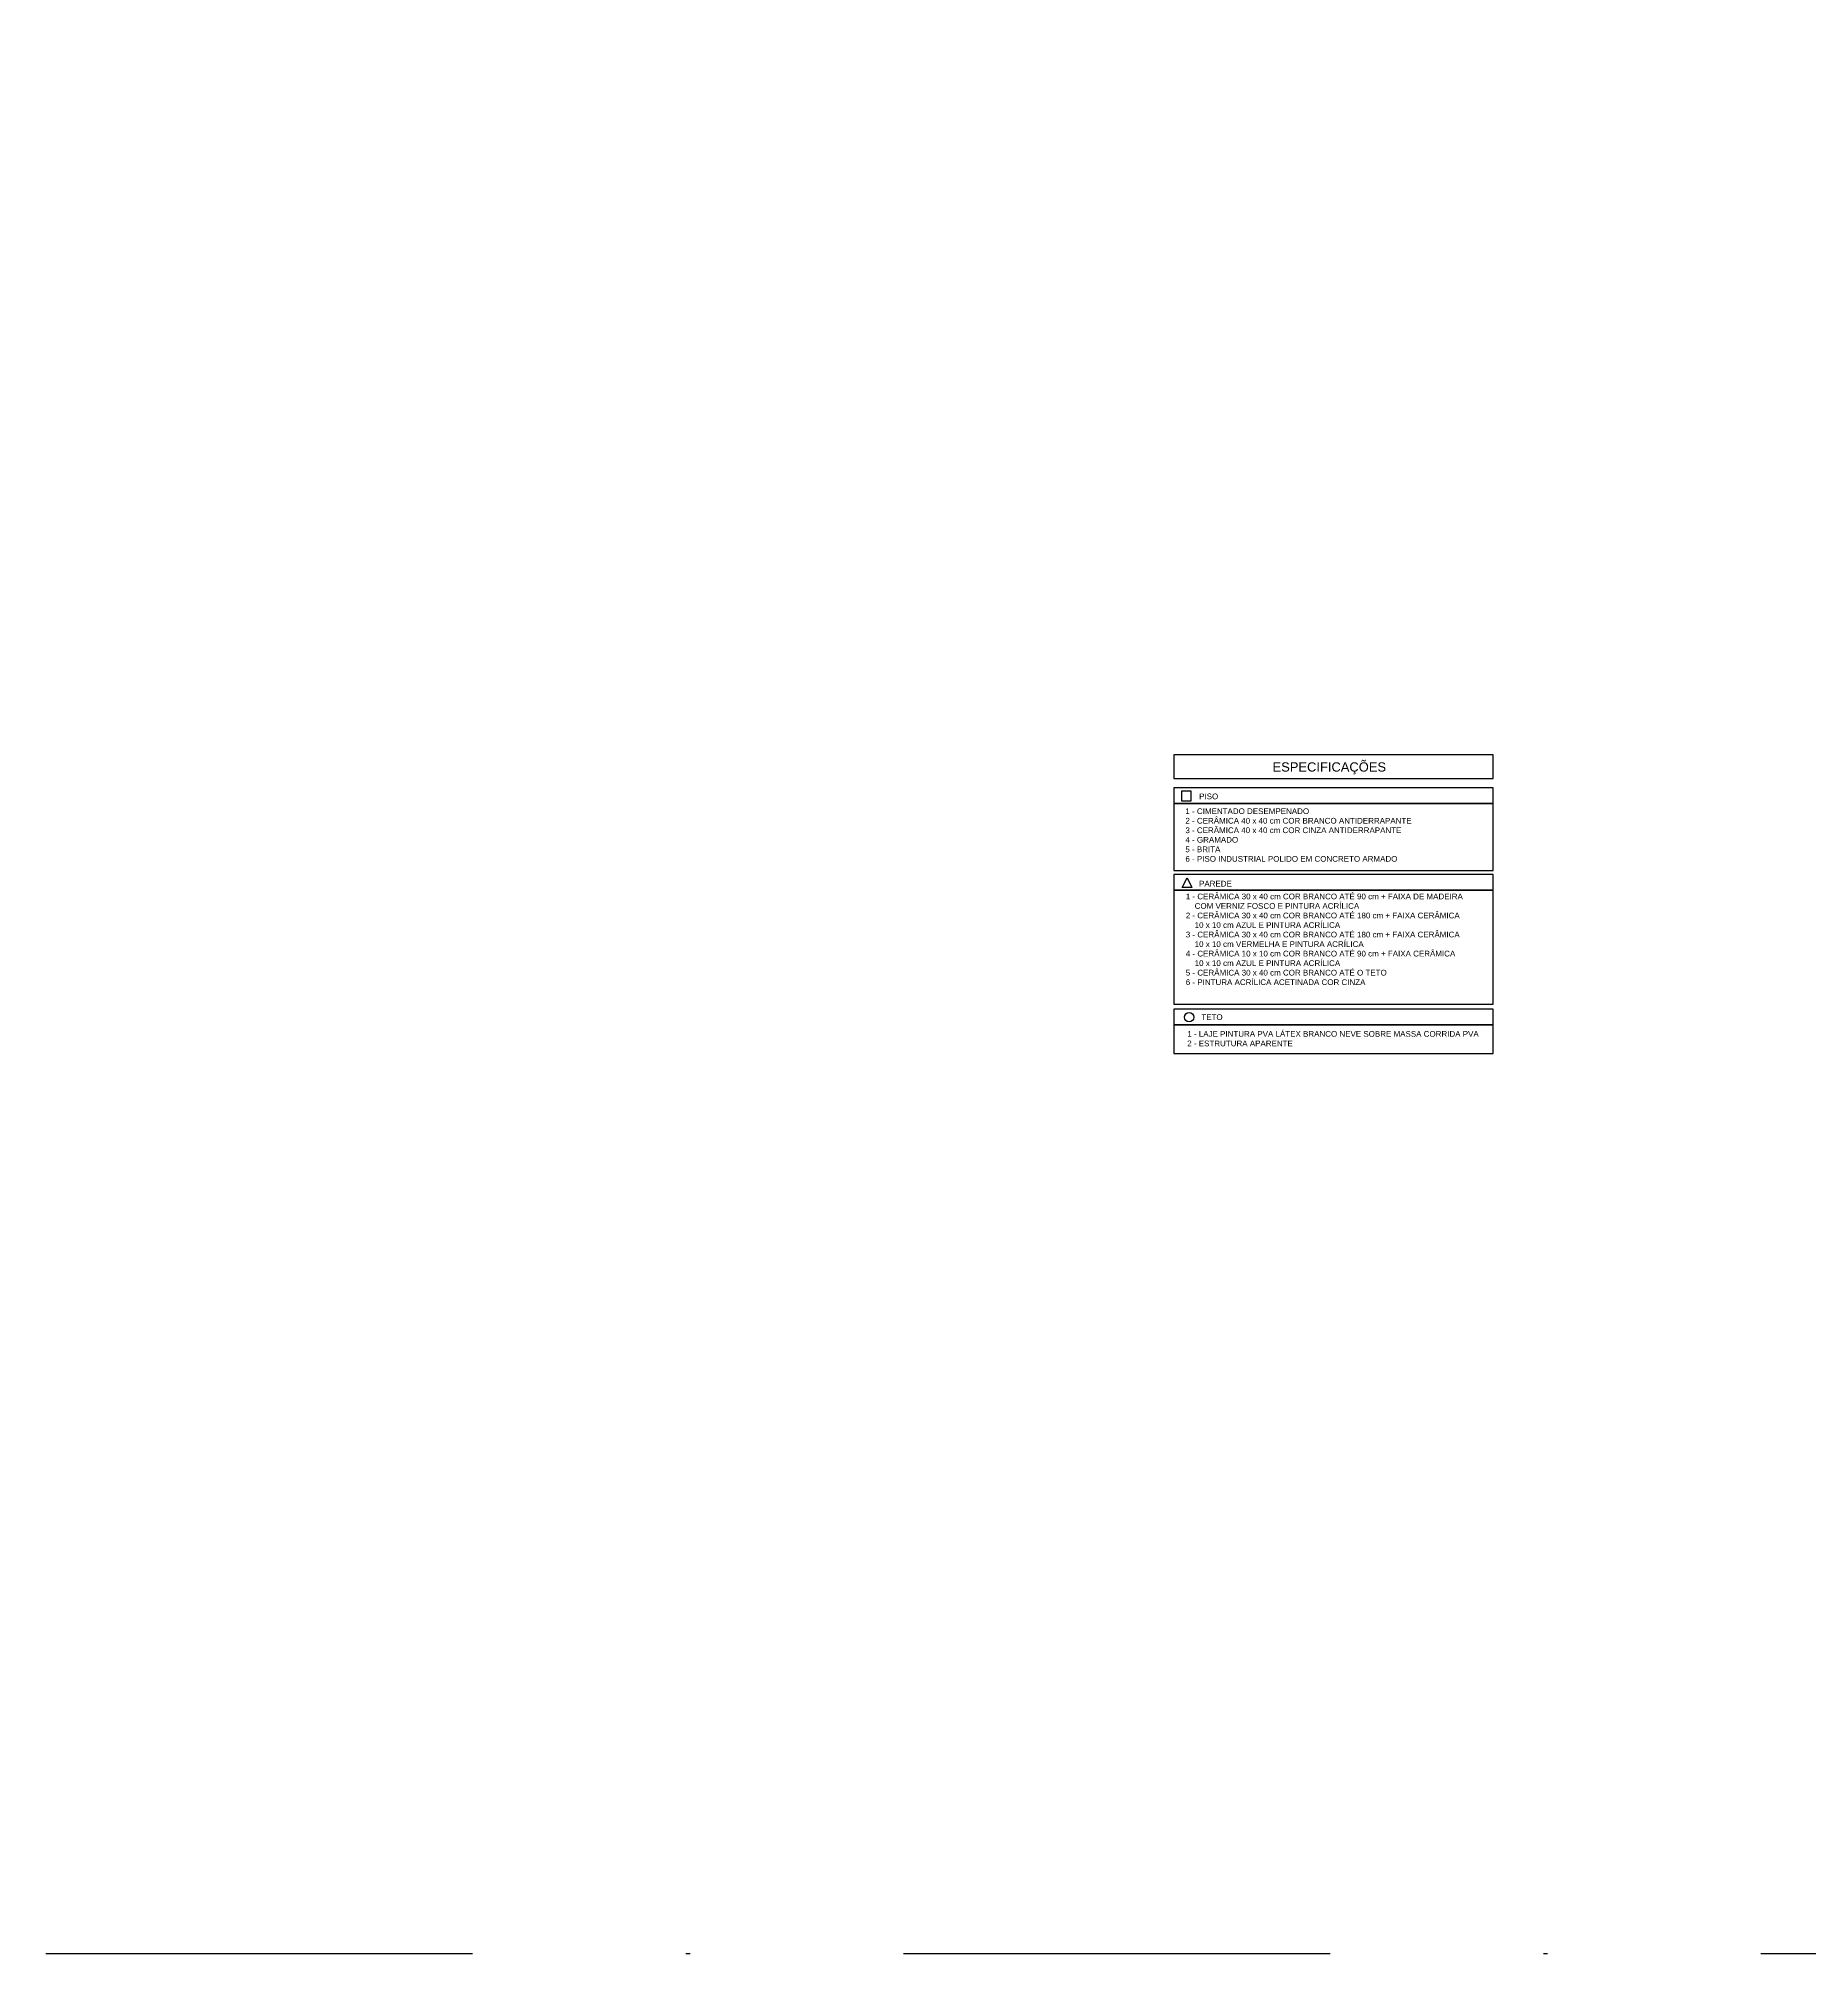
# Model space of a CAD drawing. Extents: x 82 to 278, y 2 to 93.
# Drawn here: x 124.51 to 166.69, y 1.71 to 47.31 of the extents above; entities that cross this region are included whole.
import ezdxf
from ezdxf.enums import TextEntityAlignment as Align

# ---------------------------------------------------------------- set-up
doc = ezdxf.new("R2010")
doc.units = 0
doc.header["$LTSCALE"] = 0.8
doc.header["$MEASUREMENT"] = 0
doc.linetypes.add('DASHDOT', pattern=[25.4, 12.7, -6.35, 0, -6.35])
doc.layers.get('0').update_dxf_attribs({"linetype": 'CONTINUOUS'})
for name, color, linetype in [('ARQ-SMB-1_100', 1, 'CONTINUOUS'), ('ARQ-TXT-1_100', 2, 'CONTINUOUS'), ('PAREDE2', 140, 'CONTINUOUS')]:
    doc.layers.add(name, color=color, linetype=linetype)
doc.styles.add('STYLE1', font='arial.ttf', dxfattribs={"height": 0.2})

msp = doc.modelspace()

# ---------------------------------------------------------------- linework, layer by layer
at = {"linetype": 'DASHDOT'}
msp.add_lwpolyline([(82.33348, 92.91111), (277.78729, 92.91111), (277.78729, 1.71455), (82.33348, 1.71455)], close=True, dxfattribs=at)
at = {"layer": 'ARQ-SMB-1_100', "color": 1}
for points in [[(151.54723, 30.25465), (151.54723, 29.68843), (159.15042, 29.68843), (159.15042, 30.25465)], [(151.54723, 29.4707), (151.54723, 29.0957), (159.15042, 29.0957), (159.15042, 29.4707)], [(151.54723, 29.0957), (151.54723, 27.50012), (159.15042, 27.50012), (159.15042, 29.0957)], [(151.54723, 27.40671), (151.54723, 27.03171), (159.15042, 27.03171), (159.15042, 27.40671)], [(151.54723, 27.03171), (151.54723, 24.32238), (159.15042, 24.32238), (159.15042, 27.03171)], [(151.54723, 24.20192), (151.54723, 23.82692), (159.15042, 23.82692), (159.15042, 24.20192)], [(151.54723, 23.82692), (151.54723, 23.14157), (159.15042, 23.14157), (159.15042, 23.82692)]]:
    msp.add_lwpolyline(points, close=True, dxfattribs=at)
at = {"layer": 'ARQ-SMB-1_100'}
msp.add_lwpolyline([(151.73315, 29.1636), (151.95815, 29.1636), (151.95815, 29.3886), (151.73315, 29.3886)], close=True, dxfattribs=at)
msp.add_lwpolyline([(151.86127, 27.32461), (151.97377, 27.09961), (151.74877, 27.09961), (151.86127, 27.32461)], dxfattribs=at)
msp.add_circle((151.91076, 24.00744), 0.1125, dxfattribs=at)

# ---------------------------------------------------------------- texts
at = {"layer": 'ARQ-TXT-1_100', "char_height": 0.13608, "attachment_point": 1, "style": 'STYLE1'}
for s, width, insert in [('PISO', 0.5382996, (152.15026, 29.33366)), ('1 - CIMENTADO DESEMPENADO\\P2 - CERÂMICA 40 x 40 cm COR BRANCO ANTIDERRAPANTE\\P3 - CERÂMICA 40 x 40 cm COR CINZA ANTIDERRAPANTE\\P4 - GRAMADO\\P5 - BRITA\\P6 - PISO INDUSTRIAL POLIDO EM CONCRETO ARMADO', 8.352829, (151.82248, 28.98093)), ('1 - CERÂMICA 30 x 40 cm COR BRANCO ATÉ 90 cm + FAIXA DE MADEIRA \\P    COM VERNIZ FOSCO E PINTURA ACRÍLICA\\P2 - CERÂMICA 30 x 40 cm COR BRANCO ATÉ 180 cm + FAIXA CERÂMICA \\P    10 x 10 cm AZUL E PINTURA ACRÍLICA\\P3 - CERÂMICA 30 x 40 cm COR BRANCO ATÉ 180 cm + FAIXA CERÂMICA \\P    10 x 10 cm VERMELHA E PINTURA ACRÍLICA\\P4 - CERÂMICA 10 x 10 cm COR BRANCO ATÉ 90 cm + FAIXA CERÂMICA \\P    10 x 10 cm AZUL E PINTURA ACRÍLICA\\P5 - CERÂMICA 30 x 40 cm COR BRANCO ATÉ O TETO\\P6 - PINTURA ACRÍLICA ACETINADA COR CINZA', 9.0836791, (151.8322, 26.95179)), ('PAREDE', 0.5382996, (152.14803, 27.25639)), ('1 - LAJE PINTURA PVA LÁTEX BRANCO NEVE SOBRE MASSA CORRIDA PVA\\P2 - ESTRUTURA APARENTE', 9.0836791, (151.86689, 23.67964)), ('TETO', 0.5382996, (152.20204, 24.07739))]:
    msp.add_mtext_dynamic_manual_height_columns(s, width=width, gutter_width=0.5, heights=[0], dxfattribs=dict(at, insert=insert))
at = {"layer": 'PAREDE2', "color": 4, "style": 'STYLE1'}
msp.add_text('ESPECIFICAÇÕES', height=0.22032, dxfattribs=at).set_placement((155.24913, 29.8564), align=Align.CENTER)

doc.saveas('drawing.dxf')
